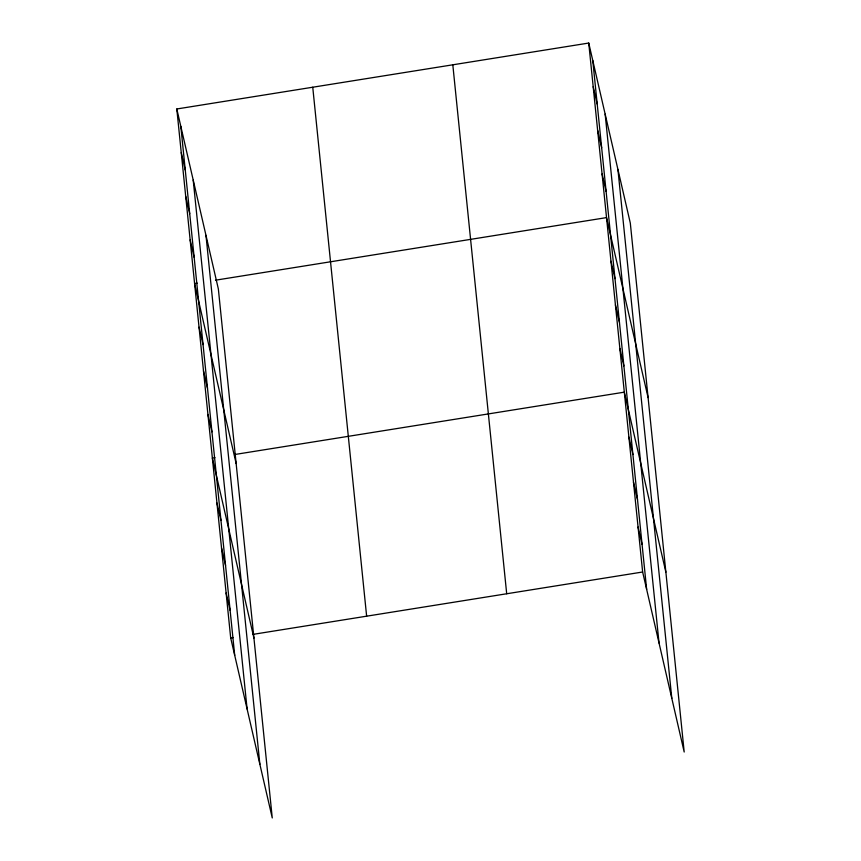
<?xml version="1.0" encoding="UTF-8"?>
<svg xmlns="http://www.w3.org/2000/svg" width="861" height="861" viewBox="0 0 861 861"><rect width="100%" height="100%" fill="white"/><g stroke="black" fill="none" stroke-linecap="round" stroke-linejoin="round"><path stroke-width="1.29" d="M176.806 108.981L218.36 288.995L272.259 817.95L230.694 637.936L176.806 108.981L588.741 43.05L630.306 223.064L684.194 752.019L642.64 572.005L588.741 43.05M197.201 283.118L194.586 283.538L236.151 463.552M215.508 280.191L606.531 217.607L648.085 397.621M214.992 457.675L212.376 458.095L253.93 638.109M234.59 454.533L624.311 392.164L665.876 572.167M230.694 637.936L233.309 637.517M252.919 634.385L642.64 572.005M593.197 86.692L597.211 104.084M597.642 130.323L601.656 147.726M602.087 173.965L606.101 191.368M610.976 261.238L614.991 278.641M615.421 304.88L619.436 322.283M619.866 348.522L623.881 365.925M628.896 437.119L632.91 454.522M633.47 482.085L637.495 499.477M638.055 527.04L642.069 544.443M181.251 152.623L185.266 170.026M185.696 196.265L189.711 213.657M190.141 239.896L194.155 257.299M199.031 327.18L203.056 344.583M203.476 370.822L207.501 388.214M207.931 414.453L211.946 431.856M216.95 503.05L220.976 520.453M221.535 548.016L225.55 565.419M226.109 592.981L230.135 610.374M617.918 169.402L671.806 698.357M605.154 114.115L659.042 643.07M592.766 60.453L646.654 589.408M452.811 64.812L506.698 593.767M312.747 87.23L366.635 616.175M205.973 235.333L259.861 764.288M193.208 180.046L247.096 709.001M180.821 126.384L234.709 655.339"/></g></svg>
